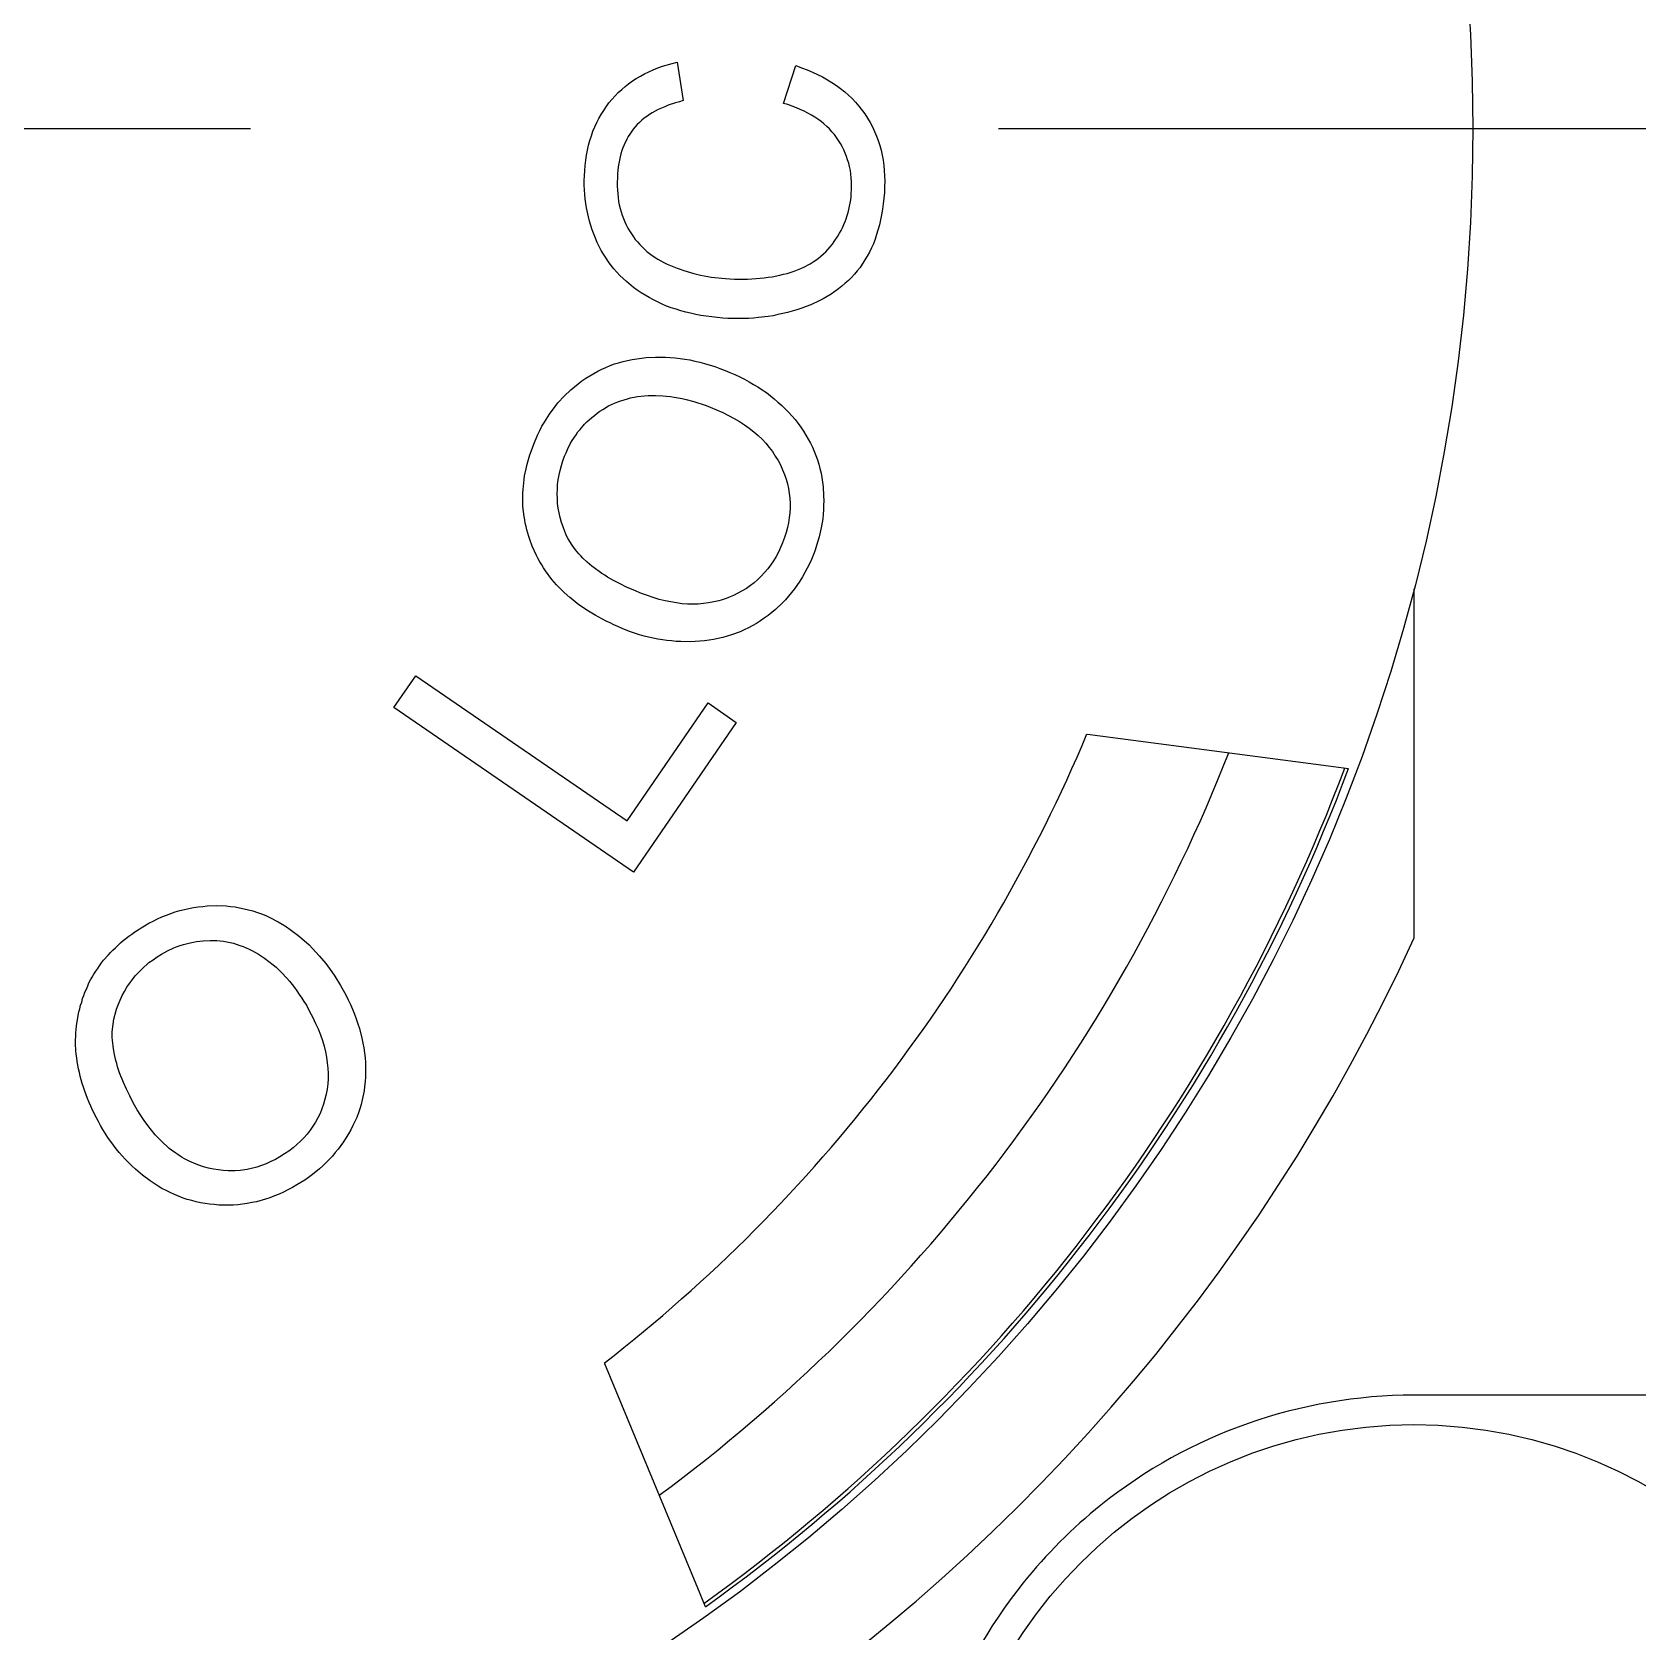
# Model space of a CAD drawing. Extents: x 55 to 320, y 62 to 485.
# Drawn here: x 87.55 to 101.18, y 90.97 to 104.55 of the extents above; entities that cross this region are included whole.
import ezdxf

# ---------------------------------------------------------------- set-up
doc = ezdxf.new("R2010")
doc.units = 0
doc.header["$MEASUREMENT"] = 0
doc.linetypes.add('CENTER', pattern=[50.8, 31.75, -6.35, 6.35, -6.35])
doc.layers.get('0').update_dxf_attribs({"linetype": 'CONTINUOUS'})
doc.layers.add('FR_QBM1_G14_40U', color=7, linetype='CONTINUOUS')

msp = doc.modelspace()

# ---------------------------------------------------------------- linework, layer by layer
at = {"linetype": 'CENTER'}
msp.add_line((57.652, 103.727), (111.233, 103.727), dxfattribs=at)
at = {"layer": 'FR_QBM1_G14_40U', "color": 5, "linetype": 'Continuous'}
for p, q in [((92.899, 104.256), (92.981, 104.28)), ((92.981, 104.28), (93.025, 104.29)), ((93.025, 104.29), (93.077, 103.964)), ((92.645, 104.132), (92.678, 104.153)), ((92.678, 104.153), (92.713, 104.173)), ((92.713, 104.173), (92.748, 104.192)), ((92.748, 104.192), (92.783, 104.21)), ((92.783, 104.21), (92.821, 104.227)), ((92.821, 104.227), (92.86, 104.242)), ((92.86, 104.242), (92.899, 104.256)), ((93.928, 103.941), (94.032, 104.261)), ((94.032, 104.261), (94.081, 104.244)), ((94.081, 104.244), (94.128, 104.226)), ((94.128, 104.226), (94.173, 104.206)), ((94.173, 104.206), (94.217, 104.187)), ((94.217, 104.187), (94.259, 104.165)), ((94.259, 104.165), (94.3, 104.141)), ((94.3, 104.141), (94.339, 104.118)), ((92.472, 103.976), (92.498, 104.005)), ((92.498, 104.005), (92.525, 104.033)), ((92.525, 104.033), (92.554, 104.059)), ((92.554, 104.059), (92.583, 104.084)), ((92.583, 104.084), (92.613, 104.108)), ((92.613, 104.108), (92.645, 104.132)), ((94.339, 104.118), (94.376, 104.093)), ((94.376, 104.093), (94.411, 104.067)), ((94.411, 104.067), (94.447, 104.039)), ((94.447, 104.039), (94.479, 104.01)), ((94.479, 104.01), (94.51, 103.981)), ((92.38, 103.847), (92.401, 103.881)), ((92.401, 103.881), (92.423, 103.913)), ((92.423, 103.913), (92.446, 103.945)), ((92.446, 103.945), (92.472, 103.976)), ((92.839, 103.875), (92.813, 103.86)), ((92.864, 103.888), (92.839, 103.875)), ((92.892, 103.901), (92.864, 103.888)), ((92.919, 103.913), (92.892, 103.901)), ((92.949, 103.925), (92.919, 103.913)), ((93.011, 103.945), (92.949, 103.925)), ((93.044, 103.955), (93.011, 103.945)), ((93.077, 103.964), (93.044, 103.955)), ((93.965, 103.93), (93.928, 103.941)), ((94.002, 103.917), (93.965, 103.93)), ((94.037, 103.904), (94.002, 103.917)), ((94.07, 103.889), (94.037, 103.904)), ((94.103, 103.875), (94.07, 103.889)), ((94.135, 103.858), (94.103, 103.875)), ((94.51, 103.981), (94.539, 103.95)), ((94.539, 103.95), (94.567, 103.918)), ((94.567, 103.918), (94.618, 103.851)), ((92.31, 103.704), (92.326, 103.741)), ((92.326, 103.741), (92.343, 103.778)), ((92.343, 103.778), (92.36, 103.813)), ((92.36, 103.813), (92.38, 103.847)), ((92.686, 103.761), (92.652, 103.723)), ((92.704, 103.78), (92.686, 103.761)), ((92.724, 103.798), (92.704, 103.78)), ((92.745, 103.814), (92.724, 103.798)), ((92.766, 103.83), (92.745, 103.814)), ((92.789, 103.847), (92.766, 103.83)), ((92.813, 103.86), (92.789, 103.847)), ((94.165, 103.842), (94.135, 103.858)), ((94.193, 103.824), (94.165, 103.842)), ((94.22, 103.806), (94.193, 103.824)), ((94.246, 103.787), (94.22, 103.806)), ((94.271, 103.766), (94.246, 103.787)), ((94.295, 103.745), (94.271, 103.766)), ((94.318, 103.724), (94.295, 103.745)), ((94.618, 103.851), (94.641, 103.814)), ((94.641, 103.814), (94.663, 103.778)), ((94.663, 103.778), (94.682, 103.741)), ((94.682, 103.741), (94.7, 103.703)), ((92.273, 103.586), (92.284, 103.625)), ((92.284, 103.625), (92.297, 103.665)), ((92.297, 103.665), (92.31, 103.704)), ((92.597, 103.637), (92.574, 103.59)), ((92.61, 103.659), (92.597, 103.637)), ((92.624, 103.681), (92.61, 103.659)), ((92.652, 103.723), (92.624, 103.681)), ((94.339, 103.7), (94.318, 103.724)), ((94.359, 103.676), (94.339, 103.7)), ((94.378, 103.652), (94.359, 103.676)), ((94.395, 103.626), (94.378, 103.652)), ((94.411, 103.601), (94.395, 103.626)), ((94.426, 103.574), (94.411, 103.601)), ((94.7, 103.703), (94.717, 103.664)), ((94.717, 103.664), (94.731, 103.625)), ((94.731, 103.625), (94.744, 103.584)), ((92.244, 103.413), (92.249, 103.458)), ((92.249, 103.458), (92.256, 103.501)), ((92.256, 103.501), (92.273, 103.586)), ((92.534, 103.459), (92.529, 103.431)), ((92.54, 103.487), (92.534, 103.459)), ((92.547, 103.513), (92.54, 103.487)), ((92.556, 103.54), (92.547, 103.513)), ((92.564, 103.565), (92.556, 103.54)), ((92.574, 103.59), (92.564, 103.565)), ((94.44, 103.547), (94.426, 103.574)), ((94.452, 103.519), (94.44, 103.547)), ((94.463, 103.491), (94.452, 103.519)), ((94.472, 103.463), (94.463, 103.491)), ((94.482, 103.433), (94.472, 103.463)), ((94.744, 103.584), (94.756, 103.544)), ((94.756, 103.544), (94.766, 103.501)), ((94.766, 103.501), (94.773, 103.458)), ((94.773, 103.458), (94.779, 103.415)), ((92.236, 103.287), (92.238, 103.326)), ((92.238, 103.326), (92.24, 103.367)), ((92.24, 103.367), (92.244, 103.413)), ((92.519, 103.342), (92.517, 103.307)), ((92.521, 103.371), (92.519, 103.342)), ((92.525, 103.402), (92.521, 103.371)), ((92.529, 103.431), (92.525, 103.402)), ((94.489, 103.404), (94.482, 103.433)), ((94.495, 103.372), (94.489, 103.404)), ((94.499, 103.342), (94.495, 103.372)), ((94.502, 103.31), (94.499, 103.342)), ((94.779, 103.415), (94.783, 103.37)), ((94.783, 103.37), (94.786, 103.325)), ((94.786, 103.325), (94.787, 103.28)), ((92.236, 103.247), (92.236, 103.287)), ((92.239, 103.207), (92.236, 103.247)), ((92.24, 103.168), (92.239, 103.207)), ((92.517, 103.307), (92.516, 103.272)), ((92.516, 103.272), (92.516, 103.238)), ((92.516, 103.238), (92.517, 103.205)), ((92.517, 103.205), (92.52, 103.172)), ((94.505, 103.277), (94.502, 103.31)), ((94.503, 103.177), (94.506, 103.211)), ((94.506, 103.245), (94.505, 103.277)), ((94.506, 103.211), (94.506, 103.245)), ((94.786, 103.232), (94.784, 103.185)), ((94.787, 103.28), (94.786, 103.232)), ((92.244, 103.13), (92.24, 103.168)), ((92.249, 103.091), (92.244, 103.13)), ((92.255, 103.053), (92.249, 103.091)), ((92.271, 102.978), (92.255, 103.053)), ((92.52, 103.172), (92.523, 103.141)), ((92.523, 103.141), (92.528, 103.109)), ((92.528, 103.109), (92.533, 103.079)), ((92.533, 103.079), (92.541, 103.048)), ((94.483, 103.041), (94.489, 103.068)), ((94.489, 103.068), (94.493, 103.095)), ((94.493, 103.095), (94.498, 103.122)), ((94.498, 103.122), (94.501, 103.149)), ((94.501, 103.149), (94.503, 103.177)), ((94.774, 103.087), (94.768, 103.042)), ((94.78, 103.136), (94.774, 103.087)), ((94.784, 103.185), (94.78, 103.136)), ((92.281, 102.941), (92.271, 102.978)), ((92.292, 102.905), (92.281, 102.941)), ((92.541, 103.048), (92.559, 102.991)), ((92.559, 102.991), (92.569, 102.963)), ((92.569, 102.963), (92.58, 102.936)), ((92.58, 102.936), (92.593, 102.909)), ((94.439, 102.912), (94.45, 102.938)), ((94.45, 102.938), (94.46, 102.962)), ((94.46, 102.962), (94.468, 102.989)), ((94.468, 102.989), (94.476, 103.014)), ((94.476, 103.014), (94.483, 103.041)), ((94.752, 102.952), (94.742, 102.909)), ((94.76, 102.996), (94.752, 102.952)), ((94.768, 103.042), (94.76, 102.996)), ((92.303, 102.868), (92.292, 102.905)), ((92.331, 102.796), (92.303, 102.868)), ((92.346, 102.761), (92.331, 102.796)), ((92.593, 102.909), (92.606, 102.883)), ((92.606, 102.883), (92.621, 102.858)), ((92.621, 102.858), (92.637, 102.833)), ((92.637, 102.833), (92.653, 102.809)), ((92.653, 102.809), (92.669, 102.787)), ((92.669, 102.787), (92.688, 102.765)), ((94.358, 102.769), (94.388, 102.814)), ((94.388, 102.814), (94.402, 102.839)), ((94.402, 102.839), (94.416, 102.862)), ((94.416, 102.862), (94.428, 102.886)), ((94.428, 102.886), (94.439, 102.912)), ((94.705, 102.788), (94.69, 102.75)), ((94.718, 102.827), (94.705, 102.788)), ((94.742, 102.909), (94.718, 102.827)), ((92.381, 102.692), (92.346, 102.761)), ((92.4, 102.66), (92.381, 102.692)), ((92.421, 102.627), (92.4, 102.66)), ((92.688, 102.765), (92.707, 102.743)), ((92.707, 102.743), (92.727, 102.723)), ((92.727, 102.723), (92.747, 102.704)), ((92.747, 102.704), (92.768, 102.685)), ((92.768, 102.685), (92.813, 102.649)), ((92.813, 102.649), (92.862, 102.618)), ((94.224, 102.628), (94.245, 102.645)), ((94.245, 102.645), (94.267, 102.663)), ((94.267, 102.663), (94.286, 102.682)), ((94.286, 102.682), (94.324, 102.723)), ((94.324, 102.723), (94.342, 102.745)), ((94.342, 102.745), (94.358, 102.769)), ((94.638, 102.644), (94.619, 102.612)), ((94.656, 102.679), (94.638, 102.644)), ((94.674, 102.714), (94.656, 102.679)), ((94.69, 102.75), (94.674, 102.714)), ((92.442, 102.596), (92.421, 102.627)), ((92.464, 102.566), (92.442, 102.596)), ((92.488, 102.536), (92.464, 102.566)), ((92.513, 102.508), (92.488, 102.536)), ((92.539, 102.48), (92.513, 102.508)), ((92.862, 102.618), (92.912, 102.59)), ((92.912, 102.59), (92.939, 102.577)), ((92.939, 102.577), (92.968, 102.565)), ((92.968, 102.565), (93.024, 102.543)), ((93.024, 102.543), (93.051, 102.533)), ((93.051, 102.533), (93.08, 102.523)), ((93.08, 102.523), (93.109, 102.514)), ((93.109, 102.514), (93.138, 102.505)), ((93.138, 102.505), (93.167, 102.497)), ((93.958, 102.498), (94.018, 102.517)), ((94.018, 102.517), (94.047, 102.528)), ((94.047, 102.528), (94.074, 102.539)), ((94.074, 102.539), (94.101, 102.552)), ((94.101, 102.552), (94.154, 102.579)), ((94.154, 102.579), (94.178, 102.595)), ((94.178, 102.595), (94.201, 102.61)), ((94.201, 102.61), (94.224, 102.628)), ((94.554, 102.52), (94.53, 102.492)), ((94.577, 102.549), (94.554, 102.52)), ((94.619, 102.612), (94.577, 102.549)), ((92.566, 102.454), (92.539, 102.48)), ((92.594, 102.428), (92.566, 102.454)), ((92.654, 102.379), (92.594, 102.428)), ((92.685, 102.357), (92.654, 102.379)), ((93.167, 102.497), (93.224, 102.484)), ((93.224, 102.484), (93.284, 102.472)), ((93.284, 102.472), (93.313, 102.467)), ((93.313, 102.467), (93.344, 102.463)), ((93.344, 102.463), (93.403, 102.457)), ((93.403, 102.457), (93.434, 102.454)), ((93.434, 102.454), (93.472, 102.452)), ((93.472, 102.452), (93.512, 102.45)), ((93.512, 102.45), (93.549, 102.449)), ((93.549, 102.449), (93.623, 102.45)), ((93.623, 102.45), (93.659, 102.452)), ((93.659, 102.452), (93.695, 102.454)), ((93.695, 102.454), (93.729, 102.457)), ((93.729, 102.457), (93.764, 102.46)), ((93.764, 102.46), (93.798, 102.465)), ((93.798, 102.465), (93.831, 102.47)), ((93.831, 102.47), (93.896, 102.483)), ((93.896, 102.483), (93.927, 102.49)), ((93.927, 102.49), (93.958, 102.498)), ((94.423, 102.389), (94.394, 102.366)), ((94.451, 102.414), (94.423, 102.389)), ((94.478, 102.438), (94.451, 102.414)), ((94.504, 102.464), (94.478, 102.438)), ((94.53, 102.492), (94.504, 102.464)), ((92.719, 102.334), (92.685, 102.357)), ((92.753, 102.313), (92.719, 102.334)), ((92.786, 102.293), (92.753, 102.313)), ((92.823, 102.273), (92.786, 102.293)), ((92.859, 102.256), (92.823, 102.273)), ((92.897, 102.238), (92.859, 102.256)), ((92.935, 102.221), (92.897, 102.238)), ((94.158, 102.232), (94.121, 102.217)), ((94.23, 102.265), (94.158, 102.232)), ((94.265, 102.283), (94.23, 102.265)), ((94.332, 102.323), (94.265, 102.283)), ((94.394, 102.366), (94.332, 102.323)), ((92.974, 102.207), (92.935, 102.221)), ((93.015, 102.193), (92.974, 102.207)), ((93.055, 102.181), (93.015, 102.193)), ((93.097, 102.169), (93.055, 102.181)), ((93.139, 102.159), (93.097, 102.169)), ((93.183, 102.149), (93.139, 102.159)), ((93.226, 102.141), (93.183, 102.149)), ((93.272, 102.134), (93.226, 102.141)), ((93.318, 102.128), (93.272, 102.134)), ((93.364, 102.123), (93.318, 102.128)), ((93.412, 102.118), (93.364, 102.123)), ((93.456, 102.116), (93.412, 102.118)), ((93.499, 102.115), (93.456, 102.116)), ((93.543, 102.114), (93.499, 102.115)), ((93.586, 102.114), (93.543, 102.114)), ((93.629, 102.116), (93.586, 102.114)), ((93.672, 102.119), (93.629, 102.116)), ((93.714, 102.123), (93.672, 102.119)), ((93.797, 102.133), (93.714, 102.123)), ((93.839, 102.139), (93.797, 102.133)), ((93.88, 102.148), (93.839, 102.139)), ((93.921, 102.157), (93.88, 102.148)), ((93.961, 102.167), (93.921, 102.157)), ((94.041, 102.19), (93.961, 102.167)), ((94.082, 102.203), (94.041, 102.19)), ((94.121, 102.217), (94.082, 102.203)), ((92.384, 101.684), (92.42, 101.7)), ((92.42, 101.7), (92.455, 101.715)), ((92.455, 101.715), (92.492, 101.729)), ((92.492, 101.729), (92.528, 101.74)), ((92.528, 101.74), (92.565, 101.751)), ((92.565, 101.751), (92.603, 101.76)), ((92.603, 101.76), (92.642, 101.768)), ((92.642, 101.768), (92.682, 101.774)), ((92.682, 101.774), (92.762, 101.785)), ((92.762, 101.785), (92.842, 101.788)), ((92.842, 101.788), (92.883, 101.788)), ((92.883, 101.788), (92.925, 101.788)), ((92.925, 101.788), (92.966, 101.785)), ((92.966, 101.785), (93.007, 101.781)), ((93.007, 101.781), (93.049, 101.776)), ((93.049, 101.776), (93.09, 101.771)), ((93.09, 101.771), (93.133, 101.763)), ((93.133, 101.763), (93.174, 101.754)), ((93.174, 101.754), (93.217, 101.744)), ((93.217, 101.744), (93.258, 101.733)), ((93.258, 101.733), (93.344, 101.707)), ((93.344, 101.707), (93.387, 101.691)), ((93.387, 101.691), (93.431, 101.675)), ((92.153, 101.536), (92.184, 101.562)), ((92.184, 101.562), (92.215, 101.586)), ((92.215, 101.586), (92.249, 101.608)), ((92.249, 101.608), (92.282, 101.629)), ((92.282, 101.629), (92.316, 101.649)), ((92.316, 101.649), (92.35, 101.667)), ((92.35, 101.667), (92.384, 101.684)), ((93.431, 101.675), (93.473, 101.658)), ((93.473, 101.658), (93.515, 101.639)), ((93.515, 101.639), (93.556, 101.619)), ((93.556, 101.619), (93.597, 101.6)), ((93.597, 101.6), (93.635, 101.579)), ((93.635, 101.579), (93.673, 101.556)), ((93.673, 101.556), (93.71, 101.534)), ((92.013, 101.399), (92.066, 101.457)), ((92.066, 101.457), (92.123, 101.511)), ((92.123, 101.511), (92.153, 101.536)), ((92.52, 101.408), (92.547, 101.417)), ((92.547, 101.417), (92.602, 101.434)), ((92.602, 101.434), (92.63, 101.441)), ((92.63, 101.441), (92.66, 101.447)), ((92.66, 101.447), (92.689, 101.452)), ((92.689, 101.452), (92.748, 101.459)), ((92.748, 101.459), (92.779, 101.462)), ((92.779, 101.462), (92.841, 101.462)), ((92.841, 101.462), (92.904, 101.46)), ((92.904, 101.46), (92.935, 101.457)), ((92.935, 101.457), (92.968, 101.453)), ((92.968, 101.453), (93, 101.448)), ((93, 101.448), (93.034, 101.442)), ((93.034, 101.442), (93.067, 101.436)), ((93.067, 101.436), (93.1, 101.428)), ((93.1, 101.428), (93.167, 101.411)), ((93.71, 101.534), (93.746, 101.511)), ((93.746, 101.511), (93.782, 101.486)), ((93.782, 101.486), (93.816, 101.46)), ((93.816, 101.46), (93.848, 101.433)), ((93.848, 101.433), (93.88, 101.406)), ((91.898, 101.236), (91.941, 101.304)), ((91.941, 101.304), (91.988, 101.368)), ((91.988, 101.368), (92.013, 101.399)), ((92.3, 101.276), (92.322, 101.293)), ((92.322, 101.293), (92.345, 101.311)), ((92.345, 101.311), (92.369, 101.329)), ((92.369, 101.329), (92.393, 101.344)), ((92.393, 101.344), (92.443, 101.373)), ((92.443, 101.373), (92.468, 101.385)), ((92.468, 101.385), (92.494, 101.397)), ((92.494, 101.397), (92.52, 101.408)), ((93.167, 101.411), (93.201, 101.399)), ((93.201, 101.399), (93.236, 101.388)), ((93.236, 101.388), (93.27, 101.376)), ((93.27, 101.376), (93.305, 101.363)), ((93.305, 101.363), (93.36, 101.34)), ((93.36, 101.34), (93.411, 101.317)), ((93.411, 101.317), (93.461, 101.293)), ((93.461, 101.293), (93.508, 101.266)), ((93.88, 101.406), (93.912, 101.378)), ((93.912, 101.378), (93.942, 101.349)), ((93.942, 101.349), (93.971, 101.32)), ((93.971, 101.32), (93.999, 101.289)), ((93.999, 101.289), (94.026, 101.257)), ((91.84, 101.126), (91.858, 101.164)), ((91.858, 101.164), (91.877, 101.2)), ((91.877, 101.2), (91.898, 101.236)), ((92.166, 101.129), (92.182, 101.152)), ((92.182, 101.152), (92.201, 101.174)), ((92.201, 101.174), (92.238, 101.217)), ((92.238, 101.217), (92.258, 101.237)), ((92.258, 101.237), (92.3, 101.276)), ((93.508, 101.266), (93.554, 101.24)), ((93.554, 101.24), (93.597, 101.212)), ((93.597, 101.212), (93.636, 101.183)), ((93.636, 101.183), (93.676, 101.153)), ((93.676, 101.153), (93.711, 101.121)), ((94.026, 101.257), (94.051, 101.225)), ((94.051, 101.225), (94.075, 101.193)), ((94.075, 101.193), (94.097, 101.16)), ((94.097, 101.16), (94.118, 101.126)), ((91.775, 100.958), (91.796, 101.018)), ((91.796, 101.018), (91.807, 101.049)), ((91.807, 101.049), (91.84, 101.126)), ((92.093, 101.003), (92.12, 101.056)), ((92.12, 101.056), (92.134, 101.08)), ((92.134, 101.08), (92.166, 101.129)), ((93.711, 101.121), (93.746, 101.09)), ((93.746, 101.09), (93.777, 101.056)), ((93.777, 101.056), (93.806, 101.021)), ((93.806, 101.021), (93.834, 100.986)), ((94.118, 101.126), (94.138, 101.092)), ((94.138, 101.092), (94.157, 101.058)), ((94.157, 101.058), (94.174, 101.023)), ((94.174, 101.023), (94.203, 100.952)), ((91.743, 100.84), (91.75, 100.868)), ((91.75, 100.868), (91.757, 100.899)), ((91.757, 100.899), (91.775, 100.958)), ((92.042, 100.867), (92.054, 100.908)), ((92.054, 100.908), (92.069, 100.947)), ((92.069, 100.947), (92.082, 100.976)), ((92.082, 100.976), (92.093, 101.003)), ((93.834, 100.986), (93.858, 100.948)), ((93.858, 100.948), (93.881, 100.911)), ((93.881, 100.911), (93.901, 100.872)), ((93.901, 100.872), (93.92, 100.832)), ((94.203, 100.952), (94.216, 100.915)), ((94.216, 100.915), (94.227, 100.879)), ((94.227, 100.879), (94.237, 100.841)), ((91.722, 100.721), (91.727, 100.75)), ((91.727, 100.75), (91.73, 100.78)), ((91.73, 100.78), (91.743, 100.84)), ((92.01, 100.707), (92.015, 100.746)), ((92.015, 100.746), (92.022, 100.787)), ((92.022, 100.787), (92.031, 100.826)), ((92.031, 100.826), (92.042, 100.867)), ((93.92, 100.832), (93.935, 100.792)), ((93.935, 100.792), (93.949, 100.752)), ((93.949, 100.752), (93.96, 100.712)), ((94.237, 100.841), (94.246, 100.802)), ((94.246, 100.802), (94.253, 100.765)), ((94.253, 100.765), (94.259, 100.725)), ((91.714, 100.576), (91.715, 100.606)), ((91.715, 100.634), (91.717, 100.664)), ((91.715, 100.606), (91.715, 100.634)), ((91.717, 100.664), (91.72, 100.692)), ((91.72, 100.692), (91.722, 100.721)), ((92.006, 100.626), (92.008, 100.666)), ((92.008, 100.585), (92.006, 100.626)), ((92.008, 100.666), (92.01, 100.707)), ((93.96, 100.712), (93.969, 100.671)), ((93.969, 100.671), (93.976, 100.631)), ((93.976, 100.631), (93.981, 100.59)), ((94.259, 100.725), (94.264, 100.686)), ((94.264, 100.686), (94.268, 100.609)), ((94.268, 100.609), (94.269, 100.569)), ((91.716, 100.548), (91.714, 100.576)), ((91.716, 100.519), (91.716, 100.548)), ((91.725, 100.434), (91.716, 100.519)), ((92.01, 100.545), (92.008, 100.585)), ((92.016, 100.505), (92.01, 100.545)), ((92.023, 100.465), (92.016, 100.505)), ((92.032, 100.425), (92.023, 100.465)), ((93.981, 100.467), (93.976, 100.425)), ((93.981, 100.59), (93.984, 100.548)), ((93.984, 100.508), (93.981, 100.467)), ((93.984, 100.548), (93.984, 100.508)), ((94.266, 100.492), (94.263, 100.454)), ((94.268, 100.531), (94.266, 100.492)), ((94.269, 100.569), (94.268, 100.531)), ((91.731, 100.407), (91.725, 100.434)), ((91.735, 100.378), (91.731, 100.407)), ((91.742, 100.35), (91.735, 100.378)), ((91.748, 100.321), (91.742, 100.35)), ((92.044, 100.385), (92.032, 100.425)), ((92.057, 100.346), (92.044, 100.385)), ((92.072, 100.306), (92.057, 100.346)), ((93.961, 100.34), (93.949, 100.298)), ((93.97, 100.382), (93.961, 100.34)), ((93.976, 100.425), (93.97, 100.382)), ((94.247, 100.338), (94.23, 100.263)), ((94.26, 100.415), (94.247, 100.338)), ((94.263, 100.454), (94.26, 100.415)), ((91.765, 100.266), (91.748, 100.321)), ((91.774, 100.24), (91.765, 100.266)), ((91.794, 100.183), (91.774, 100.24)), ((92.08, 100.286), (92.072, 100.306)), ((92.089, 100.266), (92.08, 100.286)), ((92.1, 100.246), (92.089, 100.266)), ((92.134, 100.19), (92.1, 100.246)), ((92.148, 100.172), (92.134, 100.19)), ((93.92, 100.212), (93.903, 100.172)), ((93.936, 100.255), (93.92, 100.212)), ((93.949, 100.298), (93.936, 100.255)), ((94.208, 100.188), (94.195, 100.149)), ((94.219, 100.224), (94.208, 100.188)), ((94.23, 100.263), (94.219, 100.224)), ((91.831, 100.103), (91.794, 100.183)), ((91.844, 100.076), (91.831, 100.103)), ((91.859, 100.05), (91.844, 100.076)), ((91.875, 100.025), (91.859, 100.05)), ((92.161, 100.152), (92.148, 100.172)), ((92.176, 100.135), (92.161, 100.152)), ((92.191, 100.117), (92.176, 100.135)), ((92.207, 100.1), (92.191, 100.117)), ((92.224, 100.082), (92.207, 100.1)), ((92.26, 100.047), (92.224, 100.082)), ((93.842, 100.058), (93.818, 100.023)), ((93.864, 100.094), (93.842, 100.058)), ((93.885, 100.132), (93.864, 100.094)), ((93.903, 100.172), (93.885, 100.132)), ((94.164, 100.071), (94.147, 100.032)), ((94.181, 100.112), (94.164, 100.071)), ((94.195, 100.149), (94.181, 100.112)), ((91.891, 99.998), (91.875, 100.025)), ((91.906, 99.974), (91.891, 99.998)), ((91.961, 99.901), (91.906, 99.974)), ((92.28, 100.031), (92.26, 100.047)), ((92.299, 100.014), (92.28, 100.031)), ((92.363, 99.967), (92.299, 100.014)), ((92.386, 99.951), (92.363, 99.967)), ((92.41, 99.936), (92.386, 99.951)), ((92.434, 99.92), (92.41, 99.936)), ((92.459, 99.906), (92.434, 99.92)), ((93.739, 99.929), (93.71, 99.9)), ((93.767, 99.958), (93.739, 99.929)), ((93.794, 99.99), (93.767, 99.958)), ((93.818, 100.023), (93.794, 99.99)), ((94.088, 99.922), (94.067, 99.887)), ((94.108, 99.958), (94.088, 99.922)), ((94.128, 99.996), (94.108, 99.958)), ((94.147, 100.032), (94.128, 99.996)), ((91.981, 99.878), (91.961, 99.901)), ((92.001, 99.856), (91.981, 99.878)), ((92.022, 99.833), (92.001, 99.856)), ((92.043, 99.811), (92.022, 99.833)), ((92.066, 99.789), (92.043, 99.811)), ((92.113, 99.748), (92.066, 99.789)), ((92.485, 99.891), (92.459, 99.906)), ((92.54, 99.862), (92.485, 99.891)), ((92.596, 99.834), (92.54, 99.862)), ((92.656, 99.808), (92.596, 99.834)), ((92.721, 99.782), (92.656, 99.808)), ((92.772, 99.763), (92.721, 99.782)), ((93.54, 99.783), (93.502, 99.764)), ((93.577, 99.803), (93.54, 99.783)), ((93.613, 99.824), (93.577, 99.803)), ((93.646, 99.848), (93.613, 99.824)), ((93.679, 99.873), (93.646, 99.848)), ((93.71, 99.9), (93.679, 99.873)), ((94.021, 99.821), (93.97, 99.758)), ((94.067, 99.887), (94.021, 99.821)), ((99.279, 99.822), (99.279, 96.853)), ((92.138, 99.727), (92.113, 99.748)), ((92.163, 99.707), (92.138, 99.727)), ((92.188, 99.688), (92.163, 99.707)), ((92.242, 99.65), (92.188, 99.688)), ((92.271, 99.632), (92.242, 99.65)), ((92.822, 99.746), (92.772, 99.763)), ((92.873, 99.731), (92.822, 99.746)), ((92.922, 99.719), (92.873, 99.731)), ((92.97, 99.709), (92.922, 99.719)), ((93.018, 99.701), (92.97, 99.709)), ((93.066, 99.694), (93.018, 99.701)), ((93.113, 99.691), (93.066, 99.694)), ((93.158, 99.691), (93.113, 99.691)), ((93.204, 99.692), (93.158, 99.691)), ((93.248, 99.695), (93.204, 99.692)), ((93.292, 99.701), (93.248, 99.695)), ((93.335, 99.709), (93.292, 99.701)), ((93.378, 99.72), (93.335, 99.709)), ((93.399, 99.725), (93.378, 99.72)), ((93.441, 99.739), (93.399, 99.725)), ((93.461, 99.747), (93.441, 99.739)), ((93.502, 99.764), (93.461, 99.747)), ((93.859, 99.645), (93.828, 99.62)), ((93.916, 99.699), (93.859, 99.645)), ((93.944, 99.728), (93.916, 99.699)), ((93.97, 99.758), (93.944, 99.728)), ((92.329, 99.596), (92.271, 99.632)), ((92.39, 99.562), (92.329, 99.596)), ((92.423, 99.546), (92.39, 99.562)), ((92.456, 99.531), (92.423, 99.546)), ((92.488, 99.514), (92.456, 99.531)), ((92.522, 99.5), (92.488, 99.514)), ((93.697, 99.527), (93.629, 99.491)), ((93.731, 99.549), (93.697, 99.527)), ((93.764, 99.571), (93.731, 99.549)), ((93.797, 99.595), (93.764, 99.571)), ((93.828, 99.62), (93.797, 99.595)), ((92.557, 99.485), (92.522, 99.5)), ((92.592, 99.471), (92.557, 99.485)), ((92.63, 99.456), (92.592, 99.471)), ((92.706, 99.431), (92.63, 99.456)), ((92.744, 99.42), (92.706, 99.431)), ((92.782, 99.41), (92.744, 99.42)), ((92.822, 99.402), (92.782, 99.41)), ((92.86, 99.394), (92.822, 99.402)), ((92.899, 99.387), (92.86, 99.394)), ((92.938, 99.382), (92.899, 99.387)), ((92.978, 99.378), (92.938, 99.382)), ((93.017, 99.374), (92.978, 99.378)), ((93.057, 99.373), (93.017, 99.374)), ((93.136, 99.372), (93.057, 99.373)), ((93.177, 99.374), (93.136, 99.372)), ((93.217, 99.376), (93.177, 99.374)), ((93.256, 99.38), (93.217, 99.376)), ((93.296, 99.386), (93.256, 99.38)), ((93.334, 99.392), (93.296, 99.386)), ((93.373, 99.4), (93.334, 99.392)), ((93.412, 99.409), (93.373, 99.4)), ((93.449, 99.419), (93.412, 99.409)), ((93.487, 99.43), (93.449, 99.419)), ((93.559, 99.457), (93.487, 99.43)), ((93.594, 99.473), (93.559, 99.457)), ((93.629, 99.491), (93.594, 99.473)), ((90.621, 98.814), (90.806, 99.082)), ((90.806, 99.082), (92.599, 97.851)), ((92.599, 97.851), (93.287, 98.852)), ((93.287, 98.852), (93.526, 98.687)), ((92.654, 97.417), (90.621, 98.814)), ((93.526, 98.687), (92.654, 97.417)), ((96.509, 98.587), (98.555, 98.318)), ((98.555, 98.318), (98.724, 98.295)), ((88.651, 97.036), (88.689, 97.052)), ((88.689, 97.052), (88.727, 97.066)), ((88.727, 97.066), (88.764, 97.079)), ((88.764, 97.079), (88.803, 97.09)), ((88.803, 97.09), (88.842, 97.1)), ((88.842, 97.1), (88.88, 97.109)), ((88.88, 97.109), (88.919, 97.116)), ((88.919, 97.116), (88.959, 97.122)), ((88.959, 97.122), (88.997, 97.126)), ((88.997, 97.126), (89.036, 97.13)), ((89.036, 97.13), (89.116, 97.132)), ((89.116, 97.132), (89.195, 97.129)), ((89.195, 97.129), (89.234, 97.126)), ((89.234, 97.126), (89.273, 97.121)), ((89.273, 97.121), (89.31, 97.114)), ((89.31, 97.114), (89.349, 97.106)), ((89.349, 97.106), (89.423, 97.087)), ((89.423, 97.087), (89.461, 97.074)), ((89.461, 97.074), (89.497, 97.061)), ((89.497, 97.061), (89.532, 97.047)), ((88.422, 96.909), (88.449, 96.926)), ((88.449, 96.926), (88.475, 96.943)), ((88.475, 96.943), (88.502, 96.961)), ((88.502, 96.961), (88.54, 96.982)), ((88.54, 96.982), (88.576, 97.001)), ((88.576, 97.001), (88.613, 97.019)), ((88.613, 97.019), (88.651, 97.036)), ((89.532, 97.047), (89.568, 97.03)), ((89.568, 97.03), (89.639, 96.995)), ((89.639, 96.995), (89.673, 96.974)), ((89.673, 96.974), (89.708, 96.952)), ((89.708, 96.952), (89.741, 96.93)), ((89.741, 96.93), (89.773, 96.905)), ((88.256, 96.775), (88.277, 96.795)), ((88.277, 96.795), (88.299, 96.815)), ((88.299, 96.815), (88.323, 96.835)), ((88.323, 96.835), (88.346, 96.854)), ((88.346, 96.854), (88.37, 96.872)), ((88.37, 96.872), (88.396, 96.891)), ((88.396, 96.891), (88.422, 96.909)), ((88.753, 96.773), (88.78, 96.784)), ((88.78, 96.784), (88.807, 96.794)), ((88.807, 96.794), (88.834, 96.802)), ((88.834, 96.802), (88.89, 96.817)), ((88.89, 96.817), (88.918, 96.823)), ((88.918, 96.823), (88.945, 96.827)), ((88.945, 96.827), (88.974, 96.831)), ((88.974, 96.831), (89.002, 96.834)), ((89.002, 96.834), (89.06, 96.836)), ((89.06, 96.836), (89.088, 96.836)), ((89.088, 96.836), (89.118, 96.835)), ((89.118, 96.835), (89.145, 96.832)), ((89.145, 96.832), (89.175, 96.829)), ((89.175, 96.829), (89.202, 96.824)), ((89.202, 96.824), (89.231, 96.819)), ((89.231, 96.819), (89.258, 96.812)), ((89.258, 96.812), (89.313, 96.795)), ((89.313, 96.795), (89.34, 96.784)), ((89.34, 96.784), (89.366, 96.774)), ((89.773, 96.905), (89.806, 96.88)), ((89.806, 96.88), (89.838, 96.854)), ((89.838, 96.854), (89.9, 96.799)), ((89.9, 96.799), (89.929, 96.769)), ((88.121, 96.621), (88.139, 96.646)), ((88.139, 96.646), (88.156, 96.668)), ((88.156, 96.668), (88.194, 96.712)), ((88.194, 96.712), (88.214, 96.734)), ((88.214, 96.734), (88.234, 96.754)), ((88.234, 96.754), (88.256, 96.775)), ((88.48, 96.594), (88.541, 96.648)), ((88.541, 96.648), (88.576, 96.673)), ((88.576, 96.673), (88.611, 96.696)), ((88.611, 96.696), (88.647, 96.719)), ((88.647, 96.719), (88.673, 96.734)), ((88.673, 96.734), (88.699, 96.748)), ((88.699, 96.748), (88.753, 96.773)), ((89.366, 96.774), (89.393, 96.762)), ((89.393, 96.762), (89.42, 96.749)), ((89.42, 96.749), (89.471, 96.72)), ((89.471, 96.72), (89.497, 96.704)), ((89.497, 96.704), (89.522, 96.687)), ((89.522, 96.687), (89.596, 96.63)), ((89.929, 96.769), (89.958, 96.738)), ((89.958, 96.738), (89.987, 96.707)), ((89.987, 96.707), (90.042, 96.64)), ((88.046, 96.501), (88.06, 96.526)), ((88.06, 96.526), (88.074, 96.55)), ((88.074, 96.55), (88.089, 96.575)), ((88.089, 96.575), (88.106, 96.598)), ((88.106, 96.598), (88.121, 96.621)), ((88.4, 96.504), (88.425, 96.535)), ((88.425, 96.535), (88.452, 96.564)), ((88.452, 96.564), (88.48, 96.594)), ((89.596, 96.63), (89.62, 96.609)), ((89.62, 96.609), (89.666, 96.564)), ((89.666, 96.564), (89.712, 96.516)), ((89.712, 96.516), (89.733, 96.49)), ((90.042, 96.64), (90.094, 96.57)), ((90.094, 96.57), (90.119, 96.533)), ((90.119, 96.533), (90.168, 96.455)), ((87.987, 96.369), (87.998, 96.397)), ((87.998, 96.397), (88.01, 96.423)), ((88.01, 96.423), (88.021, 96.45)), ((88.021, 96.45), (88.032, 96.476)), ((88.032, 96.476), (88.046, 96.501)), ((88.314, 96.368), (88.333, 96.404)), ((88.333, 96.404), (88.353, 96.439)), ((88.353, 96.439), (88.376, 96.472)), ((88.376, 96.472), (88.4, 96.504)), ((89.733, 96.49), (89.756, 96.463)), ((89.756, 96.463), (89.777, 96.436)), ((89.777, 96.436), (89.797, 96.408)), ((89.797, 96.408), (89.817, 96.378)), ((89.817, 96.378), (89.838, 96.348)), ((90.168, 96.455), (90.19, 96.414)), ((90.19, 96.414), (90.212, 96.375)), ((90.212, 96.375), (90.232, 96.333)), ((87.946, 96.23), (87.953, 96.257)), ((87.953, 96.257), (87.96, 96.287)), ((87.96, 96.287), (87.97, 96.314)), ((87.97, 96.314), (87.977, 96.343)), ((87.977, 96.343), (87.987, 96.369)), ((88.253, 96.212), (88.266, 96.252)), ((88.266, 96.252), (88.28, 96.291)), ((88.28, 96.291), (88.296, 96.33)), ((88.296, 96.33), (88.314, 96.368)), ((89.838, 96.348), (89.857, 96.317)), ((89.857, 96.317), (89.877, 96.286)), ((89.877, 96.286), (89.905, 96.234)), ((89.905, 96.234), (89.932, 96.183)), ((90.232, 96.333), (90.251, 96.293)), ((90.251, 96.293), (90.27, 96.252)), ((90.27, 96.252), (90.287, 96.212)), ((87.922, 96.082), (87.926, 96.111)), ((87.926, 96.111), (87.939, 96.2)), ((87.939, 96.2), (87.946, 96.23)), ((88.23, 96.059), (88.234, 96.105)), ((88.234, 96.105), (88.236, 96.126)), ((88.236, 96.126), (88.243, 96.169)), ((88.243, 96.169), (88.253, 96.212)), ((89.932, 96.183), (89.956, 96.133)), ((89.956, 96.133), (89.978, 96.085)), ((90.287, 96.212), (90.301, 96.17)), ((90.301, 96.17), (90.315, 96.13)), ((90.315, 96.13), (90.328, 96.089)), ((87.918, 95.992), (87.919, 96.022)), ((87.918, 95.961), (87.918, 95.992)), ((87.921, 95.901), (87.918, 95.961)), ((87.919, 96.022), (87.92, 96.051)), ((87.92, 96.051), (87.922, 96.082)), ((88.23, 96.036), (88.23, 96.059)), ((88.23, 96.012), (88.23, 96.036)), ((88.231, 95.989), (88.23, 96.012)), ((88.234, 95.965), (88.231, 95.989)), ((88.236, 95.941), (88.234, 95.965)), ((89.978, 96.085), (89.997, 96.036)), ((89.997, 96.036), (90.013, 95.987)), ((90.013, 95.987), (90.027, 95.94)), ((90.328, 96.089), (90.348, 96.006)), ((90.348, 96.006), (90.357, 95.965)), ((90.357, 95.965), (90.364, 95.924)), ((87.924, 95.87), (87.921, 95.901)), ((87.928, 95.84), (87.924, 95.87)), ((87.932, 95.808), (87.928, 95.84)), ((88.239, 95.917), (88.236, 95.941)), ((88.248, 95.868), (88.239, 95.917)), ((88.254, 95.843), (88.248, 95.868)), ((88.259, 95.817), (88.254, 95.843)), ((90.027, 95.94), (90.04, 95.892)), ((90.04, 95.892), (90.048, 95.845)), ((90.048, 95.845), (90.055, 95.798)), ((90.364, 95.924), (90.37, 95.882)), ((90.37, 95.882), (90.375, 95.841)), ((90.375, 95.841), (90.378, 95.8)), ((87.937, 95.778), (87.932, 95.808)), ((87.943, 95.747), (87.937, 95.778)), ((87.95, 95.715), (87.943, 95.747)), ((87.957, 95.685), (87.95, 95.715)), ((88.267, 95.791), (88.259, 95.817)), ((88.274, 95.764), (88.267, 95.791)), ((88.283, 95.739), (88.274, 95.764)), ((88.292, 95.712), (88.283, 95.739)), ((88.303, 95.685), (88.292, 95.712)), ((90.055, 95.798), (90.06, 95.752)), ((90.06, 95.752), (90.062, 95.707)), ((90.062, 95.707), (90.061, 95.662)), ((90.378, 95.8), (90.379, 95.759)), ((90.38, 95.717), (90.378, 95.678)), ((90.379, 95.759), (90.38, 95.717)), ((87.966, 95.653), (87.957, 95.685)), ((87.975, 95.621), (87.966, 95.653)), ((87.985, 95.59), (87.975, 95.621)), ((87.996, 95.558), (87.985, 95.59)), ((88.008, 95.526), (87.996, 95.558)), ((88.313, 95.658), (88.303, 95.685)), ((88.324, 95.63), (88.313, 95.658)), ((88.349, 95.574), (88.324, 95.63)), ((88.378, 95.517), (88.349, 95.574)), ((90.053, 95.575), (90.044, 95.531)), ((90.058, 95.619), (90.053, 95.575)), ((90.061, 95.662), (90.058, 95.619)), ((90.367, 95.559), (90.352, 95.483)), ((90.372, 95.598), (90.367, 95.559)), ((90.375, 95.638), (90.372, 95.598)), ((90.378, 95.678), (90.375, 95.638)), ((88.019, 95.494), (88.008, 95.526)), ((88.033, 95.461), (88.019, 95.494)), ((88.048, 95.429), (88.033, 95.461)), ((88.063, 95.396), (88.048, 95.429)), ((88.408, 95.459), (88.378, 95.517)), ((88.442, 95.4), (88.408, 95.459)), ((90.023, 95.448), (90.009, 95.408)), ((90.034, 95.489), (90.023, 95.448)), ((90.044, 95.531), (90.034, 95.489)), ((90.342, 95.445), (90.331, 95.407)), ((90.352, 95.483), (90.342, 95.445)), ((88.095, 95.332), (88.063, 95.396)), ((88.113, 95.299), (88.095, 95.332)), ((88.13, 95.267), (88.113, 95.299)), ((88.471, 95.352), (88.442, 95.4)), ((88.501, 95.309), (88.471, 95.352)), ((88.531, 95.265), (88.501, 95.309)), ((89.955, 95.295), (89.933, 95.261)), ((89.975, 95.331), (89.955, 95.295)), ((89.993, 95.369), (89.975, 95.331)), ((90.009, 95.408), (89.993, 95.369)), ((90.289, 95.299), (90.273, 95.265)), ((90.305, 95.335), (90.289, 95.299)), ((90.319, 95.372), (90.305, 95.335)), ((90.331, 95.407), (90.319, 95.372)), ((88.15, 95.233), (88.13, 95.267)), ((88.192, 95.164), (88.15, 95.233)), ((88.239, 95.1), (88.192, 95.164)), ((88.562, 95.225), (88.531, 95.265)), ((88.594, 95.187), (88.562, 95.225)), ((88.627, 95.152), (88.594, 95.187)), ((88.662, 95.119), (88.627, 95.152)), ((89.857, 95.162), (89.828, 95.132)), ((89.884, 95.193), (89.857, 95.162)), ((89.91, 95.226), (89.884, 95.193)), ((89.933, 95.261), (89.91, 95.226)), ((90.215, 95.163), (90.193, 95.128)), ((90.235, 95.196), (90.215, 95.163)), ((90.256, 95.23), (90.235, 95.196)), ((90.273, 95.265), (90.256, 95.23)), ((88.263, 95.068), (88.239, 95.1)), ((88.288, 95.038), (88.263, 95.068)), ((88.34, 94.979), (88.288, 95.038)), ((88.696, 95.087), (88.662, 95.119)), ((88.713, 95.072), (88.696, 95.087)), ((88.732, 95.057), (88.713, 95.072)), ((88.768, 95.03), (88.732, 95.057)), ((88.787, 95.019), (88.768, 95.03)), ((88.806, 95.006), (88.787, 95.019)), ((89.692, 95.024), (89.653, 95.001)), ((89.729, 95.049), (89.692, 95.024)), ((89.764, 95.076), (89.729, 95.049)), ((89.797, 95.104), (89.764, 95.076)), ((89.828, 95.132), (89.797, 95.104)), ((90.098, 95.007), (90.072, 94.978)), ((90.123, 95.037), (90.098, 95.007)), ((90.147, 95.066), (90.123, 95.037)), ((90.171, 95.097), (90.147, 95.066)), ((90.193, 95.128), (90.171, 95.097)), ((88.369, 94.95), (88.34, 94.979)), ((88.397, 94.923), (88.369, 94.95)), ((88.426, 94.896), (88.397, 94.923)), ((88.486, 94.845), (88.426, 94.896)), ((88.824, 94.995), (88.806, 95.006)), ((88.843, 94.983), (88.824, 94.995)), ((88.882, 94.963), (88.843, 94.983)), ((88.903, 94.954), (88.882, 94.963)), ((88.943, 94.937), (88.903, 94.954)), ((88.963, 94.93), (88.943, 94.937)), ((89.005, 94.916), (88.963, 94.93)), ((89.047, 94.905), (89.005, 94.916)), ((89.089, 94.895), (89.047, 94.905)), ((89.13, 94.889), (89.089, 94.895)), ((89.172, 94.884), (89.13, 94.889)), ((89.213, 94.881), (89.172, 94.884)), ((89.253, 94.881), (89.213, 94.881)), ((89.274, 94.882), (89.253, 94.881)), ((89.315, 94.885), (89.274, 94.882)), ((89.336, 94.888), (89.315, 94.885)), ((89.376, 94.893), (89.336, 94.888)), ((89.457, 94.913), (89.376, 94.893)), ((89.496, 94.926), (89.457, 94.913)), ((89.536, 94.941), (89.496, 94.926)), ((89.576, 94.959), (89.536, 94.941)), ((89.615, 94.978), (89.576, 94.959)), ((89.653, 95.001), (89.615, 94.978)), ((89.988, 94.899), (89.928, 94.849)), ((90.017, 94.924), (89.988, 94.899)), ((90.072, 94.978), (90.017, 94.924)), ((88.551, 94.797), (88.486, 94.845)), ((88.584, 94.774), (88.551, 94.797)), ((88.618, 94.752), (88.584, 94.774)), ((88.651, 94.732), (88.618, 94.752)), ((89.759, 94.739), (89.721, 94.719)), ((89.797, 94.761), (89.759, 94.739)), ((89.83, 94.782), (89.797, 94.761)), ((89.865, 94.803), (89.83, 94.782)), ((89.896, 94.825), (89.865, 94.803)), ((89.928, 94.849), (89.896, 94.825)), ((88.688, 94.713), (88.651, 94.732)), ((88.722, 94.696), (88.688, 94.713)), ((88.757, 94.679), (88.722, 94.696)), ((88.83, 94.65), (88.757, 94.679)), ((88.866, 94.639), (88.83, 94.65)), ((88.904, 94.628), (88.866, 94.639)), ((88.941, 94.618), (88.904, 94.628)), ((88.979, 94.61), (88.941, 94.618)), ((89.017, 94.604), (88.979, 94.61)), ((89.056, 94.597), (89.017, 94.604)), ((89.374, 94.604), (89.295, 94.593)), ((89.413, 94.611), (89.374, 94.604)), ((89.453, 94.619), (89.413, 94.611)), ((89.53, 94.641), (89.453, 94.619)), ((89.568, 94.653), (89.53, 94.641)), ((89.607, 94.668), (89.568, 94.653)), ((89.645, 94.684), (89.607, 94.668)), ((89.683, 94.701), (89.645, 94.684)), ((89.721, 94.719), (89.683, 94.701)), ((89.095, 94.594), (89.056, 94.597)), ((89.135, 94.591), (89.095, 94.594)), ((89.175, 94.59), (89.135, 94.591)), ((89.215, 94.59), (89.175, 94.59)), ((89.255, 94.591), (89.215, 94.59)), ((89.295, 94.593), (89.255, 94.591)), ((93.199, 91.338), (92.41, 93.244)), ((103.427, 92.977), (99.279, 92.977)), ((93.264, 91.18), (93.199, 91.338))]:
    msp.add_line(p, q, dxfattribs=at)
for centre, radius in [((84.279, 103.727), 15.5), ((99.279, 88.727), 4)]:
    msp.add_circle(centre, radius, dxfattribs=at)
for centre, radius, start, end in [((84.279, 103.727), 13.26, 307.7965, 337.2035), ((84.279, 103.727), 14.436, 306.5309, 338.4691), ((84.279, 103.727), 15.401, 305.636, 339.364), ((84.279, 103.727), 15.432, 305.6085, 339.3915), ((84.279, 103.727), 16.5, 204.62, 335.38), ((99.279, 88.727), 4.25, 90, 128.7106), ((99.279, 88.727), 4.25, 128.7106, 141.2894), ((99.279, 88.727), 4.25, 141.2894, 180)]:
    msp.add_arc(centre, radius, start, end, dxfattribs=at)

doc.saveas('drawing.dxf')
